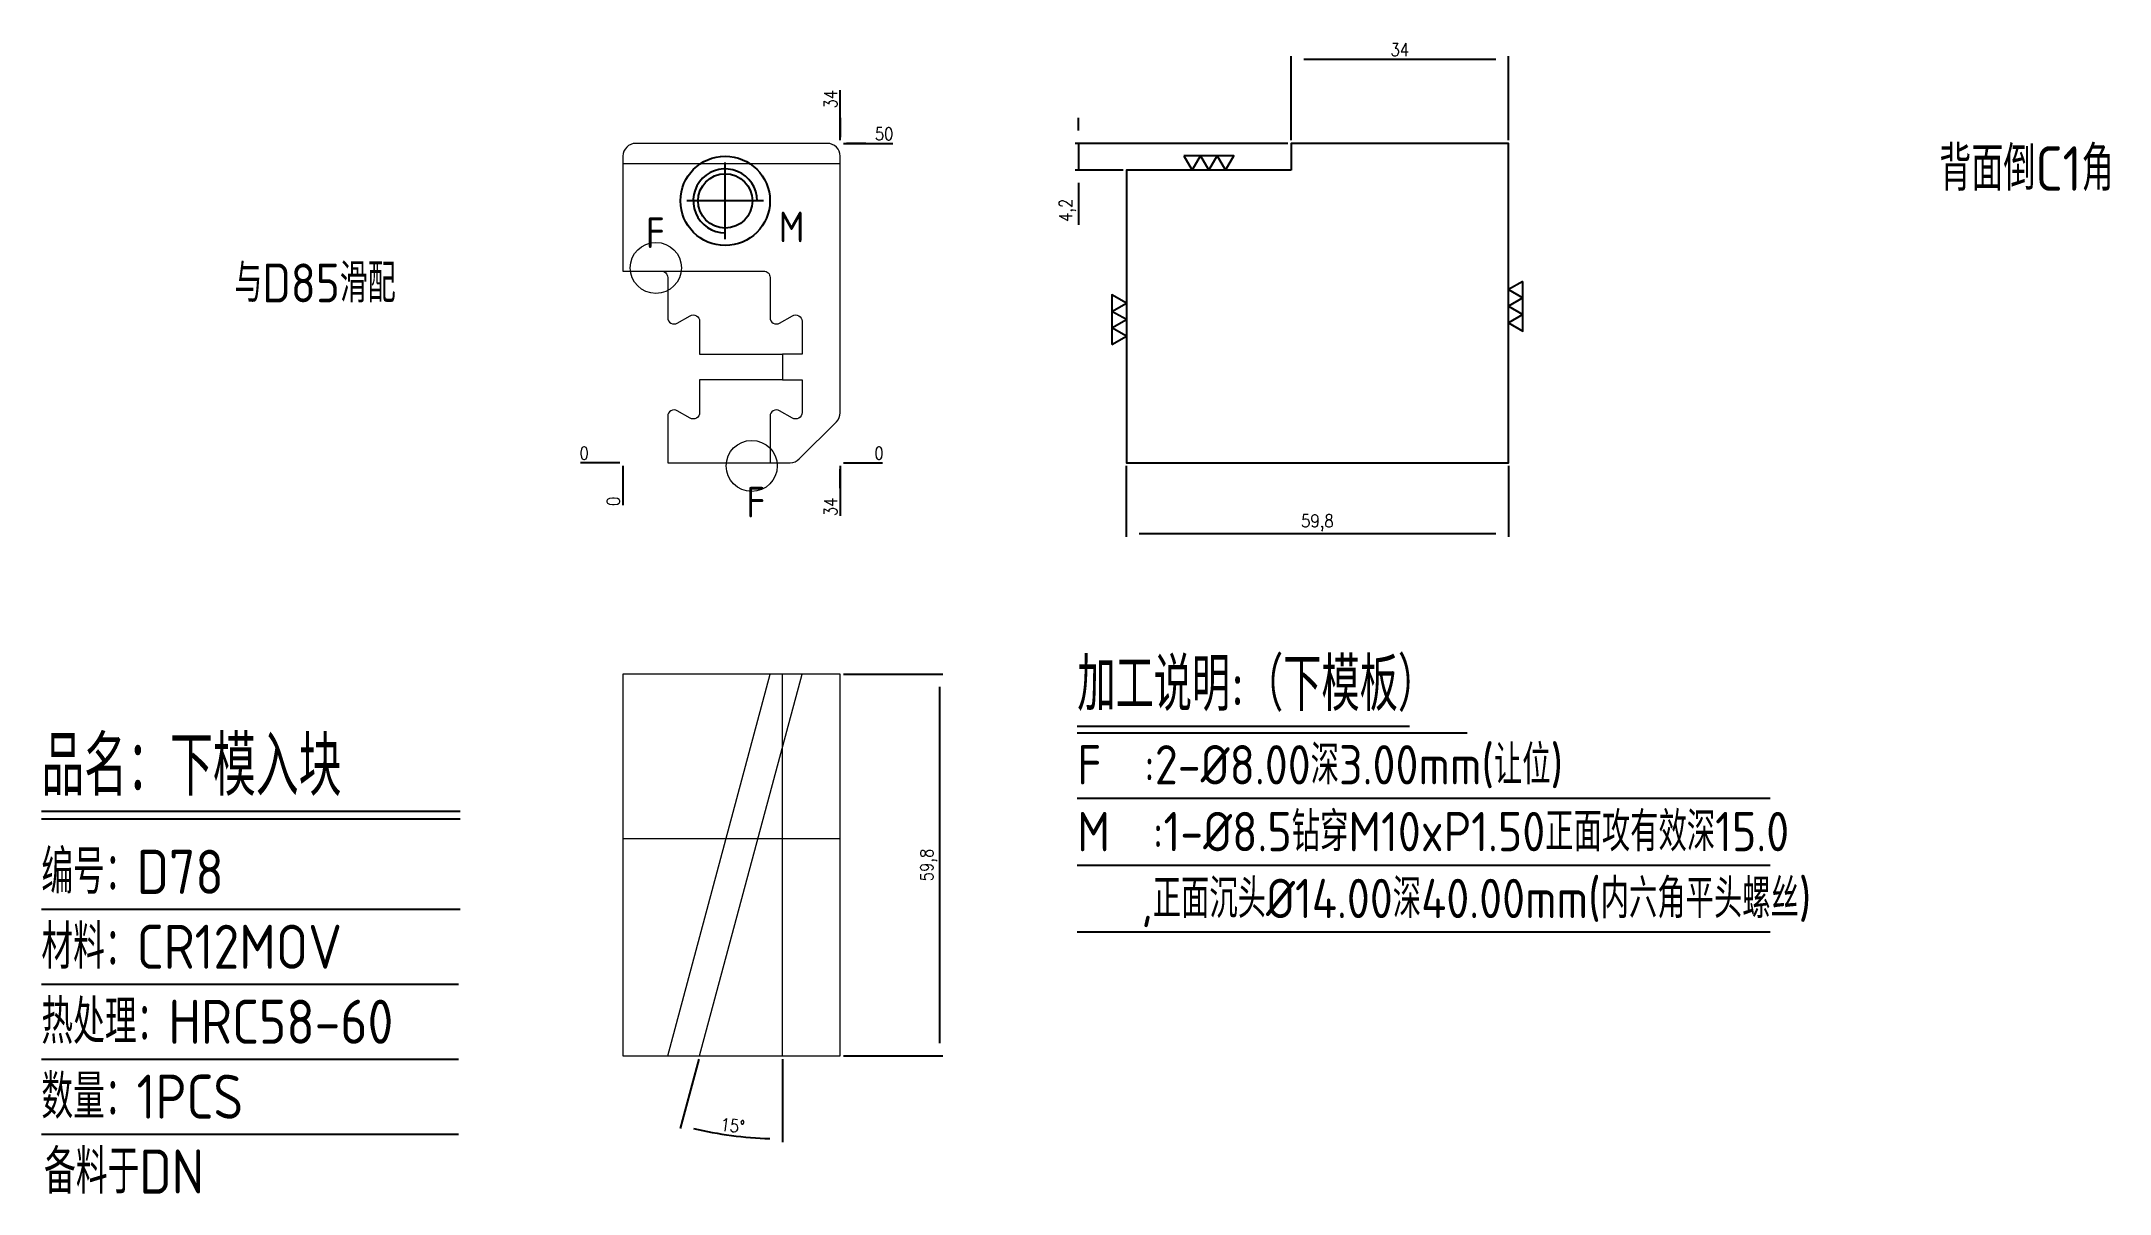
# Model space of a CAD drawing. Header units: millimetres. Extents: x 105044 to 105368, y -3025 to -2844.
import ezdxf
from ezdxf.enums import TextEntityAlignment as Align

# ---------------------------------------------------------------- set-up
doc = ezdxf.new("R2010")
doc.units = ezdxf.units.MM
doc.linetypes.add('CENTER', pattern=[0])
doc.linetypes.add('HIDDEN', pattern=[0])
for name, color, linetype in [('DIE_P', 2, 'Continuous'), ('DIM', 4, 'Continuous'), ('TEXT', 4, 'Continuous')]:
    doc.layers.add(name, color=color, linetype=linetype)
doc.styles.add('gbenor', font='gbenor.shx', dxfattribs={"bigfont": 'gbcbig.shx'})
doc.styles.get("Standard").update_dxf_attribs({"font": 'txt.shx', "width": 0.85, "bigfont": 'ctxt.shx'})
doc.dimstyles.new('T-2-WX', dxfattribs={"dimtxt": 2, "dimasz": 2, "dimexe": 0.5, "dimexo": 0.5, "dimgap": 0.5, "dimtad": 1, "dimtxsty": 'Standard', "dimblk": 'OPEN30', "dimcen": 0, "dimazin": 3, "dimtfac": 1, "dimtmove": 0, "dimatfit": 3, "dimldrblk": 'OPEN30', "dimlwd": -1, "dimlwe": -1})

# ---------------------------------------------------------------- blocks, each defined once
blk = doc.blocks.new('*D7579')
at = {"layer": 'Defpoints', "color": 0}
for p in [(105213.94, -2910.48), (105273.74, -2910.48), (105273.74, -2921.58)]:
    blk.add_point(p, dxfattribs=at)
at = {"layer": 'DIM', "color": 0}
for p, q in [((105213.94, -2910.98), (105213.94, -2922.08)), ((105273.74, -2910.98), (105273.74, -2922.08)), ((105215.94, -2921.58), (105271.74, -2921.58))]:
    blk.add_line(p, q, dxfattribs=at)
at = {"layer": 'DIM', "color": 0, "insert": (105243.84, -2919.89), "char_height": 2, "attachment_point": 5}
blk.add_mtext('59,8', dxfattribs=at)
blk = doc.blocks.new('_Open30')
blk = doc.blocks.new('*D7580')
at = {"layer": 'Defpoints', "color": 0}
for p in [(105273.74, -2847.31), (105239.74, -2860.48), (105273.74, -2860.48)]:
    blk.add_point(p, dxfattribs=at)
at = {"layer": 'DIM', "color": 0}
for p, q in [((105239.74, -2859.98), (105239.74, -2846.81)), ((105241.74, -2847.31), (105271.74, -2847.31)), ((105273.74, -2859.98), (105273.74, -2846.81))]:
    blk.add_line(p, q, dxfattribs=at)
at = {"layer": 'DIM', "color": 0, "insert": (105256.74, -2845.81), "char_height": 2, "attachment_point": 5}
blk.add_mtext('34', dxfattribs=at)
blk = doc.blocks.new('*D7581')
at = {"layer": 'Defpoints', "color": 0}
for p in [(105239.74, -2860.48), (105206.45, -2864.67), (105213.94, -2864.67)]:
    blk.add_point(p, dxfattribs=at)
at = {"layer": 'DIM', "color": 0}
for p, q in [((105206.45, -2858.48), (105206.45, -2856.48)), ((105239.24, -2860.48), (105205.95, -2860.48)), ((105206.45, -2860.48), (105206.45, -2864.67)), ((105213.44, -2864.67), (105205.95, -2864.67)), ((105206.45, -2866.67), (105206.45, -2873.24))]:
    blk.add_line(p, q, dxfattribs=at)
at = {"layer": 'DIM', "color": 0, "insert": (105204.76, -2870.96), "char_height": 2, "attachment_point": 5, "rotation": 90}
blk.add_mtext('4,2', dxfattribs=at)
blk = doc.blocks.new('*D7582')
at = {"layer": 'Defpoints', "color": 0}
for p in [(105135.17, -2910.48), (105169.17, -2910.48), (105174.17, -2910.48)]:
    blk.add_point(p, dxfattribs=at)
at = {"layer": 'DIM', "color": 0}
blk.add_line((105169.67, -2910.48), (105175.8, -2910.48), dxfattribs=at)
at = {"layer": 'DIM', "color": 0, "insert": (105175.23, -2908.98), "char_height": 2, "attachment_point": 5}
blk.add_mtext('0', dxfattribs=at)
blk = doc.blocks.new('*D7583')
at = {"layer": 'Defpoints', "color": 0}
for p in [(105169.17, -2860.48), (105174.17, -2860.48), (105135.17, -2910.48)]:
    blk.add_point(p, dxfattribs=at)
at = {"layer": 'DIM', "color": 0}
for p, q in [((105169.67, -2860.48), (105173.17, -2860.48)), ((105173.17, -2860.48), (105170.17, -2860.48)), ((105170.17, -2860.48), (105177.42, -2860.48))]:
    blk.add_line(p, q, dxfattribs=at)
at = {"layer": 'DIM', "color": 0, "insert": (105176.04, -2858.98), "char_height": 2, "attachment_point": 5}
blk.add_mtext('50', dxfattribs=at)
blk = doc.blocks.new('*D7584')
at = {"layer": 'Defpoints', "color": 0}
for p in [(105130.17, -2910.48), (105135.17, -2910.48), (105135.17, -2910.48)]:
    blk.add_point(p, dxfattribs=at)
at = {"layer": 'DIM', "color": 0}
blk.add_line((105134.67, -2910.48), (105128.53, -2910.48), dxfattribs=at)
at = {"layer": 'DIM', "color": 0, "insert": (105129.1, -2908.98), "char_height": 2, "attachment_point": 5}
blk.add_mtext('0', dxfattribs=at)
blk = doc.blocks.new('*D7585')
at = {"layer": 'Defpoints', "color": 0}
for p in [(105135.17, -2910.48), (105169.17, -2910.48), (105169.17, -2915.48)]:
    blk.add_point(p, dxfattribs=at)
at = {"layer": 'DIM', "color": 0}
for p, q in [((105169.17, -2910.98), (105169.17, -2914.48)), ((105169.17, -2914.48), (105169.17, -2911.48)), ((105169.17, -2911.48), (105169.17, -2918.81))]:
    blk.add_line(p, q, dxfattribs=at)
at = {"layer": 'DIM', "color": 0, "insert": (105167.67, -2917.39), "char_height": 2, "attachment_point": 5, "rotation": 90}
blk.add_mtext('34', dxfattribs=at)
blk = doc.blocks.new('*D7586')
at = {"layer": 'Defpoints', "color": 0}
for p in [(105135.17, -2910.48), (105135.17, -2910.48), (105135.17, -2915.48)]:
    blk.add_point(p, dxfattribs=at)
at = {"layer": 'DIM', "color": 0}
blk.add_line((105135.17, -2910.98), (105135.17, -2917.11), dxfattribs=at)
at = {"layer": 'DIM', "color": 0, "insert": (105133.67, -2916.54), "char_height": 2, "attachment_point": 5, "rotation": 90}
blk.add_mtext('0', dxfattribs=at)
blk = doc.blocks.new('*D7587')
at = {"layer": 'Defpoints', "color": 0}
for p in [(105169.17, -2855.48), (105169.17, -2860.48), (105135.17, -2910.48)]:
    blk.add_point(p, dxfattribs=at)
at = {"layer": 'DIM', "color": 0}
for p, q in [((105169.17, -2859.48), (105169.17, -2852.14)), ((105169.17, -2859.98), (105169.17, -2856.48)), ((105169.17, -2856.48), (105169.17, -2859.48))]:
    blk.add_line(p, q, dxfattribs=at)
at = {"layer": 'DIM', "color": 0, "insert": (105167.67, -2853.56), "char_height": 2, "attachment_point": 5, "rotation": 90}
blk.add_mtext('34', dxfattribs=at)
blk = doc.blocks.new('*D7588')
at = {"layer": 'Defpoints', "color": 0}
for p in [(105169.17, -2943.57), (105169.17, -3003.37), (105184.72, -3003.37)]:
    blk.add_point(p, dxfattribs=at)
at = {"layer": 'DIM', "color": 0}
for p, q in [((105169.67, -2943.57), (105185.22, -2943.57)), ((105184.72, -2945.57), (105184.72, -3001.37)), ((105169.67, -3003.37), (105185.22, -3003.37))]:
    blk.add_line(p, q, dxfattribs=at)
at = {"layer": 'DIM', "color": 0, "insert": (105183.03, -2973.47), "char_height": 2, "attachment_point": 5, "rotation": 90}
blk.add_mtext('59,8', dxfattribs=at)
blk = doc.blocks.new('*D7589')
at = {"layer": 'Defpoints', "color": 0}
for p in [(105160.15, -2943.57), (105163.19, -2943.57), (105147.17, -3003.37), (105160.15, -3003.37), (105149.48, -3015.42)]:
    blk.add_point(p, dxfattribs=at)
at = {"layer": 'DIM', "color": 0}
for p, q in [((105147.04, -3003.86), (105144.12, -3014.74)), ((105160.15, -3003.87), (105160.15, -3016.85))]:
    blk.add_line(p, q, dxfattribs=at)
blk.add_arc((105160.15, -2954.91), 61.44, 256.8651, 268.1349, dxfattribs=at)
at = {"layer": 'DIM', "color": 0, "insert": (105152.33, -3014.29), "char_height": 2, "attachment_point": 5, "rotation": 352.5}
blk.add_mtext('15%%d', dxfattribs=at)

msp = doc.modelspace()

# ---------------------------------------------------------------- linework, layer by layer
at = {"layer": 'DIE_P', "lineweight": 15}
for p, q in [((105169.167, -2863.675), (105135.167, -2863.675)), ((105169.167, -2969.374), (105135.167, -2969.374))]:
    msp.add_line(p, q, dxfattribs=at)
at = {"layer": 'DIE_P', "color": 1, "linetype": 'HIDDEN', "lineweight": 15, "ltscale": 20}
for p, q in [((105142.167, -3003.374), (105158.191, -2943.574)), ((105160.153, -3003.374), (105160.153, -2943.574))]:
    msp.add_line(p, q, dxfattribs=at)
at = {"layer": 'DIE_P', "linetype": 'Continuous', "lineweight": 15}
msp.add_lwpolyline([(105141.167, -2880.478, -0.4142136), (105142.167, -2881.478), (105142.167, -2887.745, 0.5773503), (105143.667, -2888.612), (105145.667, -2887.457, -0.5773503), (105147.167, -2888.323), (105147.167, -2893.478), (105160.153, -2893.478), (105160.153, -2897.478), (105147.167, -2897.478), (105147.167, -2902.632, -0.5773503), (105145.667, -2903.498), (105143.667, -2902.344, 0.5773503), (105142.167, -2903.21), (105142.167, -2910.478), (105161.339, -2910.478, 0.1989124), (105162.753, -2909.892), (105168.582, -2904.063, 0.1989124), (105169.167, -2902.649), (105169.167, -2862.478, 0.4142136), (105167.167, -2860.478), (105137.167, -2860.478, 0.4142136), (105135.167, -2862.478), (105135.167, -2880.478), (105157.191, -2880.478, -0.4142136), (105158.191, -2881.478), (105158.191, -2887.745, 0.5773503), (105159.691, -2888.612), (105161.691, -2887.457, -0.5773503), (105163.191, -2888.323), (105163.191, -2893.478), (105160.153, -2893.478), (105160.153, -2897.478), (105163.191, -2897.478), (105163.191, -2902.632, -0.5773503), (105161.691, -2903.498), (105159.691, -2902.344, 0.5773503), (105158.191, -2903.21), (105158.191, -2910.478)], format="xyb", dxfattribs=at)
at = {"layer": 'DIE_P', "linetype": 'CENTER'}
for points in [[(105151.167, -2875.478), (105151.167, -2863.478)], [(105157.167, -2869.478), (105145.167, -2869.478)]]:
    msp.add_lwpolyline(points, dxfattribs=at)
at = {"layer": 'DIE_P'}
msp.add_lwpolyline([(105156.167, -2869.478, 2.4142136), (105151.167, -2874.478)], format="xyb", dxfattribs=at)
at = {"layer": 'DIE_P', "color": 2, "lineweight": 15}
msp.add_lwpolyline([(105169.167, -2943.574), (105135.167, -2943.574), (105135.167, -3003.374), (105169.167, -3003.374)], close=True, dxfattribs=at)
at = {"layer": 'DIE_P', "color": 1, "linetype": 'HIDDEN', "lineweight": 15, "ltscale": 20}
msp.add_lwpolyline([(105147.167, -3003.374), (105163.191, -2943.574)], dxfattribs=at)
at = {"layer": 'DIE_P', "linetype": 'Continuous'}
msp.add_circle((105151.167, -2869.478), 7, dxfattribs=at)
at = {"layer": 'DIE_P'}
msp.add_circle((105151.167, -2869.478), 4.25, dxfattribs=at)
at = {"layer": 'DIE_P', "color": 94, "linetype": 'Continuous', "lineweight": 15}
for centre in [(105140.317, -2879.978), (105155.317, -2910.978)]:
    msp.add_circle(centre, 4, dxfattribs=at)
at = {"layer": 'DIM', "color": 4, "linetype": 'Continuous', "lineweight": 25}
for p, q in [((105044.156, -2965.052), (105109.707, -2965.052)), ((105044.156, -2966.26), (105109.707, -2966.26)), ((105044.156, -2980.412), (105109.707, -2980.412)), ((105044.156, -2992.148), (105109.422, -2992.148)), ((105044.156, -3003.884), (105109.422, -3003.884)), ((105044.156, -3015.619), (105109.422, -3015.619))]:
    msp.add_line(p, q, dxfattribs=at)
at = {"layer": 'TEXT', "color": 3}
msp.add_line((105206.265, -2951.717), (105258.271, -2951.717), dxfattribs=at)
at = {"layer": 'TEXT', "color": 3, "linetype": 'Continuous'}
for p, q in [((105206.265, -2952.795), (105267.271, -2952.795)), ((105206.265, -2963.014), (105314.702, -2963.014)), ((105206.265, -2973.479), (105314.702, -2973.479)), ((105206.265, -2983.944), (105314.702, -2983.944))]:
    msp.add_line(p, q, dxfattribs=at)
at = {"layer": 'TEXT', "color": 2}
msp.add_lwpolyline([(105239.744, -2864.675), (105213.944, -2864.675), (105213.944, -2910.478), (105273.744, -2910.478), (105273.744, -2860.478), (105239.744, -2860.478)], close=True, dxfattribs=at)
at = {"layer": 'TEXT'}
for points in [[(105222.947, -2862.425), (105224.246, -2864.675), (105225.545, -2862.425), (105226.844, -2864.675), (105228.143, -2862.425), (105229.442, -2864.675), (105230.741, -2862.425), (105222.947, -2862.425)], [(105275.994, -2882.08), (105273.744, -2883.379), (105275.994, -2884.678), (105273.744, -2885.978), (105275.994, -2887.277), (105273.744, -2888.576), (105275.994, -2889.875), (105275.994, -2882.08)], [(105211.694, -2891.973), (105213.944, -2890.674), (105211.694, -2889.375), (105213.944, -2888.076), (105211.694, -2886.777), (105213.944, -2885.478), (105211.694, -2884.179), (105211.694, -2891.973)]]:
    msp.add_lwpolyline(points, close=True, dxfattribs=at)

# ---------------------------------------------------------------- texts
at = {"layer": 'DIM', "color": 3, "linetype": 'Continuous', "lineweight": 25, "style": 'gbenor'}
for s, height, p in [('品名：下模入块', 9.3196, (105044.156, -2962.636)), ('编号：D78', 6.9034, (105044.156, -2977.996)), ('材料：CR12MOV', 6.9034, (105044.156, -2989.732)), ('热处理：HRC58-60', 6.90343, (105044.156, -3001.467)), ('数量：1PCS', 6.9034, (105044.156, -3013.203)), ('备料于DN', 6.9034, (105044.576, -3024.939))]:
    msp.add_text(s, height=height, dxfattribs=at).set_placement(p)
at = {"layer": 'TEXT', "color": 4, "lineweight": 18, "style": 'gbenor'}
msp.add_text('背面倒C1角', height=6.9635, dxfattribs=at).set_placement((105341.16, -2867.901))
at = {"layer": 'TEXT', "color": 4, "style": 'gbenor'}
for s, p in [('F', (105140.236, -2874.48)), ('M', (105161.561, -2873.554)), ('F', (105155.97, -2916.665))]:
    msp.add_text(s, height=4.8, dxfattribs=at).set_placement(p, align=Align.MIDDLE_CENTER)
for s, height, p in [('与D85滑配', 6.075, (105074.354, -2885.373)), ('加工说明:（下模板）', 8.3106, (105206.265, -2949.347)), ('F  :2-%%C8.00深3.00mm(让位)', 6.156, (105206.265, -2960.859)), ('M  :1-%%C8.5钻穿M10xP1.50正面攻有效深15.0', 6.156, (105206.265, -2971.324)), ('   ,正面沉头%%C14.00深40.00mm(内六角平头螺丝)', 6.156, (105206.265, -2981.789))]:
    msp.add_text(s, height=height, dxfattribs=at).set_placement(p)

# ---------------------------------------------------------------- dimensions: what is measured, and where the dimension line sits
at = {"layer": 'DIM'}
for base, p1, p2, picture, middle in [((105273.744, -2847.311), (105239.744, -2860.478), (105273.744, -2860.478), '*D7580', (105256.744, -2845.811)), ((105273.744, -2921.577), (105213.944, -2910.478), (105273.744, -2910.478), '*D7579', (105243.844, -2919.886))]:
    dim = msp.add_linear_dim(base=base, p1=p1, p2=p2, dimstyle='T-2-WX', dxfattribs=at)
    dim.commit()
    dim.dimension.update_dxf_attribs({"geometry": picture, "text_midpoint": middle})
for feature_location, offset, dtype, origin, picture, middle in [((105169.167, -2860.478), (0, 5), 1, (105135.167, -2910.478), '*D7587', (105167.667, -2853.561)), ((105169.167, -2860.478), (5, 0), 0, (105135.167, -2910.478), '*D7583', (105176.044, -2858.978)), ((105135.167354824, -2910.477534459), (-5, 0), 0, (105135.167354824, -2910.477534459), '*D7584', (105129.100688158, -2908.977534459)), ((105169.167354844, -2910.477534459), (5, 0), 0, (105135.167354824, -2910.477534459), '*D7582', (105175.234021511, -2908.977534459)), ((105135.167354824, -2910.477534459), (0, -5), 1, (105135.167354824, -2910.477534459), '*D7586', (105133.667354824, -2916.544201126)), ((105169.167, -2910.478), (0, -5), 1, (105135.167, -2910.478), '*D7585', (105167.667, -2917.394))]:
    dim = msp.add_ordinate_dim(feature_location=feature_location, offset=offset, dtype=dtype, origin=origin, dimstyle='T-2-WX', dxfattribs=at)
    dim.commit()
    dim.dimension.update_dxf_attribs({"geometry": picture, "text_midpoint": middle})
for base, p1, p2, angle, picture, middle in [((105206.449, -2864.675), (105239.744, -2860.478), (105213.944, -2864.675), 270, '*D7581', (105204.758, -2870.955)), ((105184.718, -3003.374), (105169.167, -2943.574), (105169.167, -3003.374), 90, '*D7588', (105183.027, -2973.474))]:
    dim = msp.add_linear_dim(base=base, p1=p1, p2=p2, angle=angle, dimstyle='T-2-WX', dxfattribs=at)
    dim.commit()
    dim.dimension.update_dxf_attribs({"geometry": picture, "text_midpoint": middle})
dim = msp.add_angular_dim_2l(base=(105149.483, -3015.42), line1=((105147.167, -3003.374), (105163.191, -2943.574)), line2=((105160.153, -3003.374), (105160.153, -2943.574)), dimstyle='T-2-WX', dxfattribs=at)
dim.commit()
dim.dimension.update_dxf_attribs({"geometry": '*D7589', "text_midpoint": (105152.335, -3014.294)})

doc.saveas('drawing.dxf')
